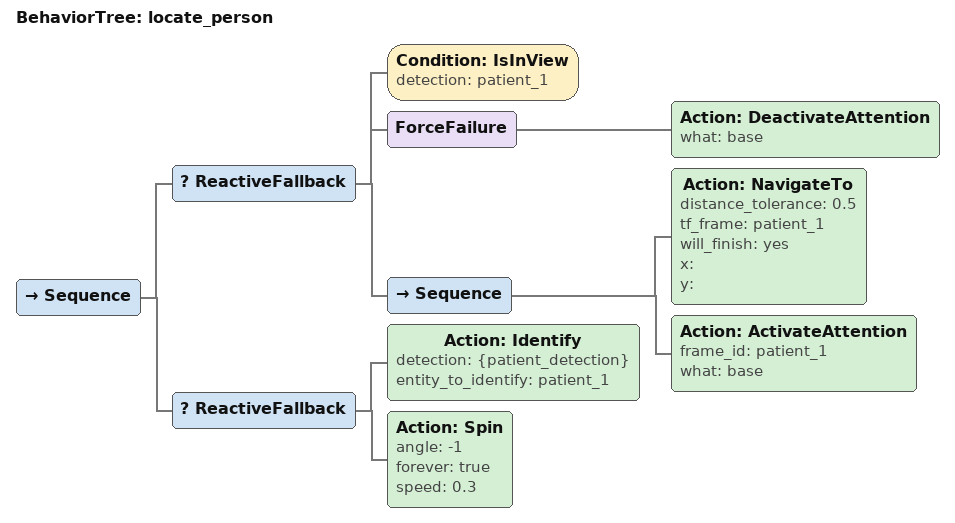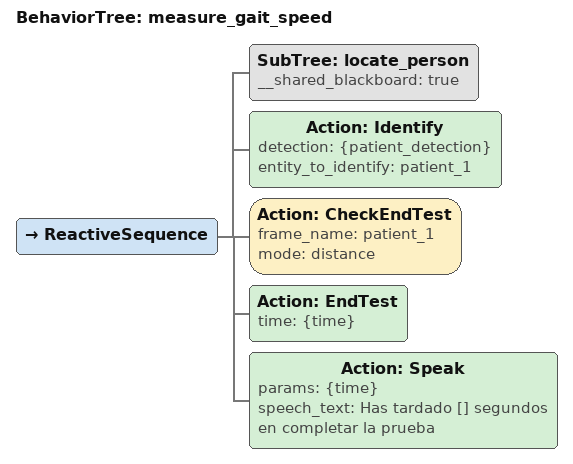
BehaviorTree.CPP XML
<BehaviorTree ID="locate_person">
    <Sequence>
        <ReactiveFallback>
            <Condition ID="IsInView" detection="patient_1"/>
            <ForceFailure>
                <Action ID="DeactivateAttention" what="base"/>
            </ForceFailure>
            <Sequence>
                <Action ID="NavigateTo" distance_tolerance="0.5" tf_frame="patient_1" will_finish="yes" x="" y=""/>
                <Action ID="ActivateAttention" frame_id="patient_1" what="base"/>
            </Sequence>
        </ReactiveFallback>
        <ReactiveFallback>
            <Action ID="Identify" detection="{patient_detection}" entity_to_identify="patient_1"/>
            <Action ID="Spin" angle="-1" forever="true" speed="0.3"/>
        </ReactiveFallback>
    </Sequence>
</BehaviorTree>

<BehaviorTree ID="measure_gait_speed">
    <ReactiveSequence>
        <SubTree ID="locate_person" __shared_blackboard="true"/>
        <Action ID="Identify" detection="{patient_detection}" entity_to_identify="patient_1"/>
        <Action ID="CheckEndTest" frame_name="patient_1" mode="distance"/>
        <Action ID="EndTest" time="{time}"/>
        <Action ID="Speak" params="{time}" speech_text="Has tardado [] segundos en completar la prueba"/>
    </ReactiveSequence>
</BehaviorTree>
